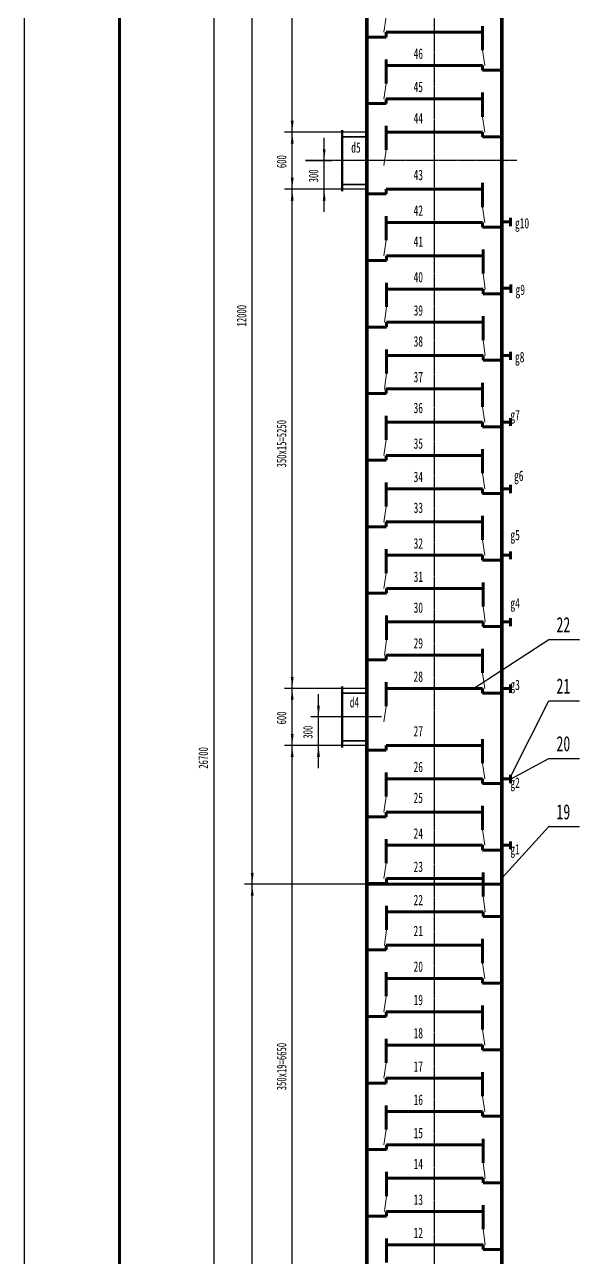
# Model space of a CAD drawing. Header units: millimetres. Extents: x -23892 to 57527, y -540 to 34444.
# Drawn here: x 630 to 6420, y 11298 to 24151 of the extents above; entities that cross this region are included whole.
import ezdxf

# ---------------------------------------------------------------- set-up
doc = ezdxf.new("R2010")
doc.units = ezdxf.units.MM
doc.linetypes.add('EB_DASHDOT', pattern=[39, 30, -3, 3, -3])
doc.layers.get('0').update_dxf_attribs({"lineweight": 0})
for name, color, linetype, lineweight in [('CAXA0', 7, 'Continuous', 70), ('CAXA1', 1, 'EB_DASHDOT', 25), ('CAXA3', 7, 'Continuous', 25), ('CAXA4', 3, 'Continuous', 25)]:
    doc.layers.add(name, color=color, linetype=linetype, lineweight=lineweight)
doc.styles.add('UserTxtStyle1', font='', dxfattribs={"width": 0.667})
doc.styles.add('UserTxtStyle5', font='', dxfattribs={"width": 0.667})
doc.styles.add('标准', font='', dxfattribs={"width": 0.667})
doc.styles.get('UserTxtStyle1').set_extended_font_data('FangSong')
doc.styles.get('UserTxtStyle5').set_extended_font_data('FangSong')
doc.styles.get('标准').set_extended_font_data('FangSong')

msp = doc.modelspace()

# ---------------------------------------------------------------- hatches: boundary and pattern name
at = {"layer": 'CAXA0', "linetype": 'Continuous', "lineweight": 25}
for points in [[(5324.7551, 17230.0636), (5324.633, 17231.6147), (5324.2698, 17233.1275), (5323.6744, 17234.5649), (5322.8615, 17235.8915), (5321.851, 17237.0746), (5320.6679, 17238.085), (5319.3414, 17238.898), (5317.9039, 17239.4934), (5316.3911, 17239.8566), (5314.84, 17239.9786), (5313.289, 17239.8566), (5311.7761, 17239.4934), (5310.3387, 17238.898), (5309.0121, 17238.085), (5307.8291, 17237.0746), (5306.8186, 17235.8915), (5306.0057, 17234.5649), (5305.4103, 17233.1275), (5305.0471, 17231.6147), (5304.925, 17230.0636), (5305.0471, 17228.5126), (5305.4103, 17226.9997), (5306.0057, 17225.5623), (5306.8186, 17224.2357), (5307.8291, 17223.0526), (5309.0121, 17222.0422), (5310.3387, 17221.2293), (5311.7761, 17220.6339), (5313.289, 17220.2707), (5314.84, 17220.1486), (5316.3911, 17220.2707), (5317.9039, 17220.6339), (5319.3414, 17221.2293), (5320.6679, 17222.0422), (5321.851, 17223.0526), (5322.8615, 17224.2357), (5323.6744, 17225.5623), (5324.2698, 17226.9997), (5324.633, 17228.5126)], [(5710.2829, 16309.7886), (5710.1608, 16311.3396), (5709.7976, 16312.8525), (5709.2022, 16314.2899), (5708.3893, 16315.6165), (5707.3788, 16316.7995), (5706.1957, 16317.81), (5704.8692, 16318.6229), (5703.4318, 16319.2183), (5701.9189, 16319.5815), (5700.3678, 16319.7036), (5698.8168, 16319.5815), (5697.3039, 16319.2183), (5695.8665, 16318.6229), (5694.5399, 16317.81), (5693.3569, 16316.7995), (5692.3464, 16315.6165), (5691.5335, 16314.2899), (5690.9381, 16312.8525), (5690.5749, 16311.3396), (5690.4528, 16309.7886), (5690.5749, 16308.2375), (5690.9381, 16306.7247), (5691.5335, 16305.2873), (5692.3464, 16303.9607), (5693.3569, 16302.7776), (5694.5399, 16301.7672), (5695.8665, 16300.9542), (5697.3039, 16300.3588), (5698.8168, 16299.9956), (5700.3678, 16299.8736), (5701.9189, 16299.9956), (5703.4318, 16300.3588), (5704.8692, 16300.9542), (5706.1957, 16301.7672), (5707.3788, 16302.7776), (5708.3893, 16303.9607), (5709.2022, 16305.2873), (5709.7976, 16306.7247), (5710.1608, 16308.2375)], [(5710.2829, 16282.2425), (5710.1608, 16283.7935), (5709.7976, 16285.3064), (5709.2022, 16286.7438), (5708.3893, 16288.0704), (5707.3788, 16289.2535), (5706.1957, 16290.2639), (5704.8692, 16291.0768), (5703.4318, 16291.6722), (5701.9189, 16292.0354), (5700.3678, 16292.1575), (5698.8168, 16292.0354), (5697.3039, 16291.6722), (5695.8665, 16291.0768), (5694.5399, 16290.2639), (5693.3569, 16289.2535), (5692.3464, 16288.0704), (5691.5335, 16286.7438), (5690.9381, 16285.3064), (5690.5749, 16283.7935), (5690.4528, 16282.2425), (5690.5749, 16280.6914), (5690.9381, 16279.1786), (5691.5335, 16277.7412), (5692.3464, 16276.4146), (5693.3569, 16275.2315), (5694.5399, 16274.2211), (5695.8665, 16273.4082), (5697.3039, 16272.8128), (5698.8168, 16272.4496), (5700.3678, 16272.3275), (5701.9189, 16272.4496), (5703.4318, 16272.8128), (5704.8692, 16273.4082), (5706.1957, 16274.2211), (5707.3788, 16275.2315), (5708.3893, 16276.4146), (5709.2022, 16277.7412), (5709.7976, 16279.1786), (5710.1608, 16280.6914)], [(5623.6738, 15253.5645), (5623.5517, 15255.1155), (5623.1885, 15256.6284), (5622.5931, 15258.0658), (5621.7802, 15259.3924), (5620.7698, 15260.5754), (5619.5867, 15261.5859), (5618.2601, 15262.3988), (5616.8227, 15262.9942), (5615.3099, 15263.3574), (5613.7588, 15263.4795), (5612.2078, 15263.3574), (5610.6949, 15262.9942), (5609.2575, 15262.3988), (5607.9309, 15261.5859), (5606.7478, 15260.5754), (5605.7374, 15259.3924), (5604.9245, 15258.0658), (5604.3291, 15256.6284), (5603.9659, 15255.1155), (5603.8438, 15253.5645), (5603.9659, 15252.0134), (5604.3291, 15250.5005), (5604.9245, 15249.0631), (5605.7374, 15247.7366), (5606.7478, 15246.5535), (5607.9309, 15245.543), (5609.2575, 15244.7301), (5610.6949, 15244.1347), (5612.2078, 15243.7715), (5613.7588, 15243.6494), (5615.3099, 15243.7715), (5616.8227, 15244.1347), (5618.2601, 15244.7301), (5619.5867, 15245.543), (5620.7698, 15246.5535), (5621.7802, 15247.7366), (5622.5931, 15249.0631), (5623.1885, 15250.5005), (5623.5517, 15252.0134)]]:
    msp.add_hatch(color=0, dxfattribs=at).paths.add_polyline_path(points, flags=0)
at = {"layer": 'CAXA4', "linetype": 'Continuous', "lineweight": 25}
for points in [[(3422.7841, 23030.3271), (3437.6566, 23149.3072), (3407.9116, 23149.3072)], [(3422.7841, 23030.3271), (3437.6566, 22911.3469), (3407.9116, 22911.3469)], [(3756.7973, 22732.8977), (3771.6698, 22851.8779), (3741.9248, 22851.8779)], [(3422.7841, 22435.4461), (3437.6566, 22554.4262), (3407.9116, 22554.4262)], [(3422.7841, 22435.4461), (3437.6566, 22316.4659), (3407.9116, 22316.4659)], [(3756.7973, 22435.4461), (3771.6698, 22316.4659), (3741.9248, 22316.4659)], [(3422.7841, 17230.0636), (3437.6566, 17349.0438), (3407.9116, 17349.0438)], [(3422.7841, 17230.0636), (3437.6566, 17111.0834), (3407.9116, 17111.0834)], [(3696.968, 16932.6132), (3711.8405, 17051.5934), (3682.0955, 17051.5934)], [(3422.7841, 16635.1628), (3437.6566, 16754.1429), (3407.9116, 16754.1429)], [(3422.7841, 16635.1628), (3437.6566, 16516.1826), (3407.9116, 16516.1826)], [(3696.968, 16635.1628), (3711.8405, 16516.1826), (3682.0955, 16516.1826)], [(3005.5136, 15187.5707), (3020.3861, 15306.5509), (2990.641, 15306.5509)], [(3005.5136, 15187.5707), (3020.3861, 15068.5905), (2990.641, 15068.5905)]]:
    msp.add_hatch(color=3, dxfattribs=at).paths.add_polyline_path(points, flags=0)

# ---------------------------------------------------------------- linework, layer by layer
at = {"color": 2}
for p, q in [((4402.1441, 24232.2361), (4379.5718, 24071.2662)), ((5409.5095, 23885.2106), (5432.0818, 23724.2407)), ((4402.1441, 23538.1851), (4379.5718, 23377.2152)), ((5409.5095, 23191.1596), (5432.0818, 23030.1897)), ((4402.1441, 22844.1341), (4379.5718, 22683.1642)), ((5409.5095, 22249.2531), (5432.0818, 22088.2831)), ((4402.1441, 21902.2276), (4379.5718, 21741.2577)), ((5415.4585, 21555.2021), (5438.0308, 21394.2322)), ((4408.0931, 21208.1766), (4385.5208, 21047.2067)), ((5415.4585, 20861.1511), (5438.0308, 20700.1812)), ((4408.0931, 20514.1256), (4385.5208, 20353.1557)), ((5409.5095, 20167.1001), (5432.0818, 20006.1302)), ((4402.1441, 19820.0746), (4379.5718, 19659.1047)), ((5409.5095, 19473.0491), (5432.0818, 19312.0792)), ((4402.1441, 19126.0236), (4379.5718, 18965.0537)), ((5409.5095, 18778.9981), (5432.0818, 18618.0282)), ((4402.1441, 18431.9726), (4379.5718, 18271.0027)), ((5415.4585, 18084.9471), (5438.0308, 17923.9772)), ((4408.0931, 17737.9216), (4385.5208, 17576.9517)), ((5409.5095, 17390.8961), (5432.0818, 17229.9262)), ((4402.1441, 17043.8706), (4379.5718, 16882.9007)), ((5409.5095, 16448.9698), (5432.0818, 16287.9999)), ((4402.1441, 16101.9443), (4379.5718, 15940.9744)), ((5409.5095, 15754.9188), (5432.0818, 15593.9489)), ((4402.1441, 15407.8933), (4379.5718, 15246.9234)), ((5415.4585, 15060.8678), (5438.0308, 14899.8979)), ((4408.0931, 14713.8423), (4385.5208, 14552.8724)), ((5409.5095, 14366.8168), (5432.0818, 14205.8469)), ((4402.1441, 14019.7913), (4379.5718, 13858.8214)), ((5409.5095, 13672.7658), (5432.0818, 13511.7959)), ((4402.1441, 13325.7403), (4379.5718, 13164.7704)), ((5409.5095, 12978.7148), (5432.0818, 12817.7449)), ((4402.1441, 12631.6893), (4379.5718, 12470.7194)), ((5415.4585, 12284.6638), (5438.0308, 12123.6939)), ((4408.0931, 11937.6384), (4385.5208, 11776.6684)), ((5415.4585, 11590.6129), (5438.0308, 11429.6429))]:
    msp.add_line(p, q, dxfattribs=at)
at = {"layer": 'CAXA0', "linetype": 'Continuous', "lineweight": 70}
msp.add_line((1621.9579, -143.159), (1621.9579, 32417.7475), dxfattribs=at)
at = {"layer": 'CAXA0', "color": 2, "linetype": 'Continuous', "lineweight": 70}
for p, q in [((4402.1441, 24071.4036), (4897.8948, 24071.4036)), ((4402.1441, 24021.8285), (4402.1441, 24071.4036)), ((5409.5095, 24071.4036), (4897.8948, 24071.4036)), ((5409.5095, 23885.2106), (5409.5095, 24135.8512)), ((4203.8438, 24021.8285), (4402.1441, 24021.8285)), ((4402.1441, 23538.1851), (4402.1441, 23788.8257)), ((4402.1441, 23724.3781), (4913.7588, 23724.3781)), ((5409.5095, 23724.3781), (4913.7588, 23724.3781)), ((5409.5095, 23674.803), (5409.5095, 23724.3781)), ((5607.8098, 23674.803), (5409.5095, 23674.803)), ((5409.5095, 23191.1596), (5409.5095, 23441.8002)), ((4203.8438, 23327.7775), (4402.1441, 23327.7775)), ((4402.1441, 23377.3526), (4897.8948, 23377.3526)), ((4402.1441, 23327.7775), (4402.1441, 23377.3526)), ((5409.5095, 23377.3526), (4897.8948, 23377.3526)), ((4402.1441, 22844.1341), (4402.1441, 23094.7747)), ((4402.1441, 23030.3271), (4913.7588, 23030.3271)), ((5409.5095, 23030.3271), (4913.7588, 23030.3271)), ((5409.5095, 22980.752), (5409.5095, 23030.3271)), ((5607.8098, 22980.752), (5409.5095, 22980.752)), ((5409.5095, 22249.2531), (5409.5095, 22499.8936)), ((4203.8438, 22385.871), (4402.1441, 22385.871)), ((4402.1441, 22435.4461), (4897.8948, 22435.4461)), ((4402.1441, 22385.871), (4402.1441, 22435.4461)), ((5409.5095, 22435.4461), (4897.8948, 22435.4461)), ((4402.1441, 21902.2276), (4402.1441, 22152.8681)), ((4402.1441, 22088.4206), (4913.7588, 22088.4206)), ((5409.5095, 22088.4206), (4913.7588, 22088.4206)), ((5409.5095, 22038.8455), (5409.5095, 22088.4206)), ((5607.8098, 22038.8455), (5409.5095, 22038.8455)), ((4408.0931, 21741.3951), (4903.8438, 21741.3951)), ((4408.0931, 21691.82), (4408.0931, 21741.3951)), ((5415.4585, 21741.3951), (4903.8438, 21741.3951)), ((5415.4585, 21555.2021), (5415.4585, 21805.8427)), ((4209.7928, 21691.82), (4408.0931, 21691.82)), ((4408.0931, 21208.1766), (4408.0931, 21458.8172)), ((4408.0931, 21394.3696), (4919.7078, 21394.3696)), ((5415.4585, 21394.3696), (4919.7078, 21394.3696)), ((5415.4585, 21344.7945), (5415.4585, 21394.3696)), ((5613.7588, 21344.7945), (5415.4585, 21344.7945)), ((5415.4585, 20861.1511), (5415.4585, 21111.7917)), ((4209.7928, 20997.769), (4408.0931, 20997.769)), ((4408.0931, 21047.3441), (4903.8438, 21047.3441)), ((4408.0931, 20997.769), (4408.0931, 21047.3441)), ((5415.4585, 21047.3441), (4903.8438, 21047.3441)), ((4408.0931, 20514.1256), (4408.0931, 20764.7662)), ((4408.0931, 20700.3186), (4919.7078, 20700.3186)), ((5415.4585, 20700.3186), (4919.7078, 20700.3186)), ((5415.4585, 20650.7435), (5415.4585, 20700.3186)), ((5613.7588, 20650.7435), (5415.4585, 20650.7435)), ((4402.1441, 20353.2931), (4897.8948, 20353.2931)), ((4402.1441, 20303.718), (4402.1441, 20353.2931)), ((5409.5095, 20353.2931), (4897.8948, 20353.2931)), ((5409.5095, 20167.1001), (5409.5095, 20417.7407)), ((4203.8438, 20303.718), (4402.1441, 20303.718)), ((4402.1441, 19820.0746), (4402.1441, 20070.7152)), ((4402.1441, 20006.2676), (4913.7588, 20006.2676)), ((5409.5095, 20006.2676), (4913.7588, 20006.2676)), ((5409.5095, 19956.6925), (5409.5095, 20006.2676)), ((5607.8098, 19956.6925), (5409.5095, 19956.6925)), ((5409.5095, 19473.0491), (5409.5095, 19723.6897)), ((4203.8438, 19609.667), (4402.1441, 19609.667)), ((4402.1441, 19659.2421), (4897.8948, 19659.2421)), ((4402.1441, 19609.667), (4402.1441, 19659.2421)), ((5409.5095, 19659.2421), (4897.8948, 19659.2421)), ((4402.1441, 19126.0236), (4402.1441, 19376.6642)), ((4402.1441, 19312.2166), (4913.7588, 19312.2166)), ((5409.5095, 19312.2166), (4913.7588, 19312.2166)), ((5409.5095, 19262.6415), (5409.5095, 19312.2166)), ((5607.8098, 19262.6415), (5409.5095, 19262.6415)), ((5409.5095, 18778.9981), (5409.5095, 19029.6387)), ((4203.8438, 18915.616), (4402.1441, 18915.616)), ((4402.1441, 18965.1911), (4897.8948, 18965.1911)), ((4402.1441, 18915.616), (4402.1441, 18965.1911)), ((5409.5095, 18965.1911), (4897.8948, 18965.1911)), ((4402.1441, 18431.9726), (4402.1441, 18682.6132)), ((4402.1441, 18618.1656), (4913.7588, 18618.1656)), ((5409.5095, 18618.1656), (4913.7588, 18618.1656)), ((5409.5095, 18568.5905), (5409.5095, 18618.1656)), ((5607.8098, 18568.5905), (5409.5095, 18568.5905)), ((4408.0931, 18271.1401), (4903.8438, 18271.1401)), ((4408.0931, 18221.565), (4408.0931, 18271.1401)), ((5415.4585, 18271.1401), (4903.8438, 18271.1401)), ((5415.4585, 18084.9471), (5415.4585, 18335.5877)), ((4209.7928, 18221.565), (4408.0931, 18221.565)), ((4408.0931, 17737.9216), (4408.0931, 17988.5622)), ((4408.0931, 17924.1146), (4919.7078, 17924.1146)), ((5415.4585, 17924.1146), (4919.7078, 17924.1146)), ((5415.4585, 17874.5395), (5415.4585, 17924.1146)), ((5613.7588, 17874.5395), (5415.4585, 17874.5395)), ((5409.5095, 17390.8961), (5409.5095, 17641.5367)), ((4203.8438, 17527.514), (4402.1441, 17527.514)), ((4402.1441, 17577.0891), (4897.8948, 17577.0891)), ((4402.1441, 17527.514), (4402.1441, 17577.0891)), ((5409.5095, 17577.0891), (4897.8948, 17577.0891)), ((4402.1441, 17043.8706), (4402.1441, 17294.5112)), ((4402.1441, 17230.0636), (4913.7588, 17230.0636)), ((5409.5095, 17230.0636), (4913.7588, 17230.0636)), ((5409.5095, 17180.4885), (5409.5095, 17230.0636)), ((5607.8098, 17180.4885), (5409.5095, 17180.4885)), ((4203.8438, 16585.5877), (4402.1441, 16585.5877)), ((4402.1441, 16635.1628), (4897.8948, 16635.1628)), ((4402.1441, 16585.5877), (4402.1441, 16635.1628)), ((5409.5095, 16635.1628), (4897.8948, 16635.1628)), ((5409.5095, 16448.9698), (5409.5095, 16699.6104)), ((4402.1441, 16101.9443), (4402.1441, 16352.5849)), ((4402.1441, 16288.1373), (4913.7588, 16288.1373)), ((5409.5095, 16288.1373), (4913.7588, 16288.1373)), ((5409.5095, 16238.5622), (5409.5095, 16288.1373)), ((5607.8098, 16238.5622), (5409.5095, 16238.5622)), ((4402.1441, 15941.1118), (4897.8948, 15941.1118)), ((4402.1441, 15891.5367), (4402.1441, 15941.1118)), ((5409.5095, 15941.1118), (4897.8948, 15941.1118)), ((5409.5095, 15754.9188), (5409.5095, 16005.5594)), ((4203.8438, 15891.5367), (4402.1441, 15891.5367)), ((4402.1441, 15407.8933), (4402.1441, 15658.5339)), ((4402.1441, 15594.0863), (4913.7588, 15594.0863)), ((5409.5095, 15594.0863), (4913.7588, 15594.0863)), ((5409.5095, 15544.5112), (5409.5095, 15594.0863)), ((5607.8098, 15544.5112), (5409.5095, 15544.5112)), ((5415.4585, 15060.8678), (5415.4585, 15311.5084)), ((4209.7928, 15197.4857), (4408.0931, 15197.4857)), ((4408.0931, 15247.0608), (4903.8438, 15247.0608)), ((4408.0931, 15197.4857), (4408.0931, 15247.0608)), ((5415.4585, 15247.0608), (4903.8438, 15247.0608)), ((4408.0931, 14713.8423), (4408.0931, 14964.4829)), ((4408.0931, 14900.0353), (4919.7078, 14900.0353)), ((5415.4585, 14900.0353), (4919.7078, 14900.0353)), ((5415.4585, 14850.4602), (5415.4585, 14900.0353)), ((5613.7588, 14850.4602), (5415.4585, 14850.4602)), ((4402.1441, 14553.0098), (4897.8948, 14553.0098)), ((4402.1441, 14503.4347), (4402.1441, 14553.0098)), ((5409.5095, 14553.0098), (4897.8948, 14553.0098)), ((5409.5095, 14366.8168), (5409.5095, 14617.4574)), ((4203.8438, 14503.4347), (4402.1441, 14503.4347)), ((4402.1441, 14019.7913), (4402.1441, 14270.4319)), ((4402.1441, 14205.9843), (4913.7588, 14205.9843)), ((5409.5095, 14205.9843), (4913.7588, 14205.9843)), ((5409.5095, 14156.4092), (5409.5095, 14205.9843)), ((5607.8098, 14156.4092), (5409.5095, 14156.4092)), ((5409.5095, 13672.7658), (5409.5095, 13923.4064)), ((4203.8438, 13809.3837), (4402.1441, 13809.3837)), ((4402.1441, 13858.9588), (4897.8948, 13858.9588)), ((4402.1441, 13809.3837), (4402.1441, 13858.9588)), ((5409.5095, 13858.9588), (4897.8948, 13858.9588)), ((4402.1441, 13325.7403), (4402.1441, 13576.3809)), ((4402.1441, 13511.9333), (4913.7588, 13511.9333)), ((5409.5095, 13511.9333), (4913.7588, 13511.9333)), ((5409.5095, 13462.3582), (5409.5095, 13511.9333)), ((5607.8098, 13462.3582), (5409.5095, 13462.3582)), ((4203.8438, 13115.3327), (4402.1441, 13115.3327)), ((4402.1441, 13164.9078), (4897.8948, 13164.9078)), ((4402.1441, 13115.3327), (4402.1441, 13164.9078)), ((5409.5095, 13164.9078), (4897.8948, 13164.9078)), ((5409.5095, 12978.7148), (5409.5095, 13229.3554)), ((4402.1441, 12631.6893), (4402.1441, 12882.3299)), ((4402.1441, 12817.8823), (4913.7588, 12817.8823)), ((5409.5095, 12817.8823), (4913.7588, 12817.8823)), ((5409.5095, 12768.3072), (5409.5095, 12817.8823)), ((5607.8098, 12768.3072), (5409.5095, 12768.3072)), ((4408.0931, 12470.8568), (4903.8438, 12470.8568)), ((4408.0931, 12421.2817), (4408.0931, 12470.8568)), ((5415.4585, 12470.8568), (4903.8438, 12470.8568)), ((5415.4585, 12284.6638), (5415.4585, 12535.3044)), ((4209.7928, 12421.2817), (4408.0931, 12421.2817)), ((4408.0931, 11937.6384), (4408.0931, 12188.2789)), ((4408.0931, 12123.8313), (4919.7078, 12123.8313)), ((5415.4585, 12123.8313), (4919.7078, 12123.8313)), ((5415.4585, 12074.2563), (5415.4585, 12123.8313)), ((5613.7588, 12074.2563), (5415.4585, 12074.2563)), ((5415.4585, 11590.6129), (5415.4585, 11841.2534)), ((4209.7928, 11727.2308), (4408.0931, 11727.2308)), ((4408.0931, 11776.8058), (4903.8438, 11776.8058)), ((4408.0931, 11727.2308), (4408.0931, 11776.8058)), ((5415.4585, 11776.8058), (4903.8438, 11776.8058)), ((4408.0931, 11243.5874), (4408.0931, 11494.2279)), ((4408.0931, 11429.7803), (4919.7078, 11429.7803)), ((5415.4585, 11429.7803), (4919.7078, 11429.7803)), ((5415.4585, 11380.2053), (5415.4585, 11429.7803)), ((5613.7588, 11380.2053), (5415.4585, 11380.2053))]:
    msp.add_line(p, q, dxfattribs=at)
at = {"layer": 'CAXA0', "linetype": 'Continuous', "lineweight": 35}
for p, q in [((3940.1237, 23050.8617), (3940.1237, 22414.9734)), ((3948.8651, 23050.8617), (3948.8651, 22414.9734)), ((4197.8948, 22980.7929), (3948.8651, 22980.7929)), ((4197.8948, 22485.0422), (3948.8651, 22485.0422)), ((3940.1237, 17250.5573), (3940.1237, 16614.669)), ((3948.8651, 17250.5573), (3948.8651, 16614.669)), ((4197.8948, 17180.4885), (3948.8651, 17180.4885)), ((4197.8948, 16684.7378), (3948.8651, 16684.7378))]:
    msp.add_line(p, q, dxfattribs=at)
at = {"layer": 'CAXA0', "color": 0, "linetype": 'Continuous', "lineweight": 25}
for p, q in [((5314.84, 17230.0636), (6102.6866, 17739.0529)), ((6102.6866, 17739.0529), (6419.967, 17739.0529)), ((5700.3678, 16309.7886), (6102.6866, 17099.5115)), ((6102.6866, 17099.5115), (6419.967, 17099.5115)), ((5700.3678, 16282.2425), (6102.6866, 16499.0082)), ((6102.6866, 16499.0082), (6419.967, 16499.0082)), ((5613.7588, 15253.5645), (6102.6866, 15788.6306)), ((6102.6866, 15788.6306), (6419.967, 15788.6306))]:
    msp.add_line(p, q, dxfattribs=at)
at = {"layer": 'CAXA1', "color": 1, "linetype": 'EB_DASHDOT', "lineweight": 25}
for p, q in [((4905.8268, 29939.7841), (4905.8268, 3086.4182)), ((5767.5421, 22732.8977), (3560.2872, 22732.8977)), ((4353.7045, 16932.6132), (3732.0485, 16932.6132))]:
    msp.add_line(p, q, dxfattribs=at)
at = {"layer": 'CAXA3', "linetype": 'Continuous', "lineweight": 25}
msp.add_line((630.4565, -539.7596), (630.4565, 32814.3481), dxfattribs=at)
at = {"layer": 'CAXA3', "linetype": 'Continuous', "lineweight": 100}
for p, q in [((4197.8948, 27085.5877), (4197.8948, 7273.4303)), ((4205.8268, 27085.5877), (4205.8268, 7273.4303)), ((5605.8268, 27085.5877), (5605.8268, 7293.9502)), ((5613.7588, 27085.5877), (5613.7588, 7293.9502)), ((5700.3678, 22135.8401), (5700.3678, 22056.1458)), ((5700.3678, 22129.9453), (5700.3678, 22050.2511)), ((5613.7588, 22095.993), (5700.3678, 22095.993)), ((5619.7078, 21401.942), (5706.3169, 21401.942)), ((5706.3169, 21441.7891), (5706.3169, 21362.0948)), ((5706.3169, 21435.8944), (5706.3169, 21356.2001)), ((5613.7588, 20700.3186), (5700.3678, 20700.3186)), ((5700.3678, 20740.1657), (5700.3678, 20660.4714)), ((5700.3678, 20734.2709), (5700.3678, 20654.5767)), ((5613.7588, 20006.2676), (5700.3678, 20006.2676)), ((5700.3678, 20046.1147), (5700.3678, 19966.4204)), ((5613.7588, 19312.2166), (5700.3678, 19312.2166)), ((5700.3678, 19352.0637), (5700.3678, 19272.3694)), ((5700.3678, 19346.169), (5700.3678, 19266.4747)), ((5700.3678, 18658.0127), (5700.3678, 18578.3185)), ((5613.7588, 18618.1656), (5700.3678, 18618.1656)), ((5613.7588, 17924.1146), (5700.3678, 17924.1146)), ((5700.3678, 17963.9617), (5700.3678, 17884.2675)), ((5700.3678, 17958.067), (5700.3678, 17878.3727)), ((5613.7588, 17230.0636), (5700.3678, 17230.0636)), ((5700.3678, 17269.9108), (5700.3678, 17190.2165)), ((5700.3678, 17264.016), (5700.3678, 17184.3217)), ((5700.3678, 16327.9844), (5700.3678, 16248.2901)), ((5700.3678, 16288.1373), (5599.8778, 16288.1373)), ((5700.3678, 16322.0896), (5700.3678, 16242.3954)), ((5700.3678, 15594.0863), (5599.8778, 15594.0863)), ((5700.3678, 15633.9334), (5700.3678, 15554.2391)), ((4197.8948, 15187.5707), (5613.7588, 15187.5707))]:
    msp.add_line(p, q, dxfattribs=at)
at = {"layer": 'CAXA4', "color": 3, "linetype": 'Continuous', "lineweight": 25}
for p, q in [((2605.9996, 29762.6366), (2605.9996, 3289.5537)), ((3422.7841, 23030.3271), (3422.7841, 28582.735)), ((3005.5136, 15187.5707), (3005.5136, 27085.5877)), ((4197.8948, 23030.3271), (3343.464, 23030.3271)), ((4197.8948, 23030.3271), (3343.464, 23030.3271)), ((3422.7841, 22435.4461), (3422.7841, 23030.3271)), ((3756.7973, 22197.4857), (3756.7973, 22970.8581)), ((3560.2872, 22732.8977), (3836.1174, 22732.8977)), ((4197.8948, 22435.4461), (3343.464, 22435.4461)), ((4197.8948, 22435.4461), (3343.464, 22435.4461)), ((3422.7841, 17230.0636), (3422.7841, 22435.4461)), ((4197.8948, 22435.4461), (3677.4772, 22435.4461)), ((4197.8948, 17230.0636), (3343.464, 17230.0636)), ((4197.8948, 17230.0636), (3343.464, 17230.0636)), ((3422.7841, 16635.1628), (3422.7841, 17230.0636)), ((3696.968, 16397.2024), (3696.968, 17170.5735)), ((4353.7045, 16932.6132), (3617.6479, 16932.6132)), ((4197.8948, 16635.1628), (3343.464, 16635.1628)), ((4197.8948, 16635.1628), (3343.464, 16635.1628)), ((3422.7841, 10041.6783), (3422.7841, 16635.1628)), ((4197.8948, 16635.1628), (3617.6479, 16635.1628)), ((5613.7588, 15187.5707), (2926.1935, 15187.5707)), ((4197.8948, 15187.5707), (2926.1935, 15187.5707)), ((3005.5136, 3289.5537), (3005.5136, 15187.5707))]:
    msp.add_line(p, q, dxfattribs=at)

# ---------------------------------------------------------------- texts
at = {"layer": 'CAXA0', "color": 0, "linetype": 'Continuous', "lineweight": 25, "char_height": 158.640227, "attachment_point": 1, "style": 'UserTxtStyle5'}
for s, insert in [('\\fFangSong_GB2312|b0|i0|p34;22', (6180.9129, 17973.419)), ('\\fFangSong_GB2312|b0|i0|p34;21', (6180.9129, 17333.8777)), ('\\fFangSong_GB2312|b0|i0|p34;20', (6180.9129, 16733.3743)), ('\\fFangSong_GB2312|b0|i0|p34;19', (6180.9129, 16022.9967))]:
    msp.add_mtext(s, dxfattribs=dict(at, insert=insert))
at = {"layer": 'CAXA4', "color": 3, "lineweight": 25, "style": 'UserTxtStyle1', "width": 0.667}
for s, p in [('46', (4689.5503, 23793.7853)), ('45', (4689.5503, 23446.7598)), ('44', (4689.5503, 23121.0552)), ('d5', (4039.3321, 22816.0504)), ('43', (4689.5503, 22529.4177)), ('42', (4689.5503, 22157.8079)), ('g10', (5748.0602, 22025.6301)), ('41', (4689.5503, 21835.3667)), ('40', (4689.5503, 21463.757)), ('g9', (5754.0092, 21331.5791)), ('39', (4689.5503, 21116.7315)), ('38', (4689.5503, 20794.2902)), ('g8', (5748.0602, 20629.9557)), ('37', (4689.5503, 20422.6805)), ('36', (4689.5503, 20100.2392)), ('g7', (5700.3678, 20025.4684)), ('35', (4689.5503, 19728.6295)), ('34', (4689.5503, 19381.604)), ('g6', (5738.3124, 19393.3538)), ('33', (4689.5503, 19059.1627)), ('32', (4689.5503, 18687.553)), ('g5', (5700.3678, 18774.5394)), ('31', (4689.5503, 18340.5275)), ('30', (4689.5503, 18018.0863)), ('g4', (5700.3678, 18064.2158)), ('29', (4689.5503, 17646.4765)), ('28', (4689.5503, 17299.451)), ('g3', (5700.3678, 17212.6614)), ('d4', (4023.443, 17031.3919)), ('27', (4689.5503, 16729.1344)), ('26', (4689.5503, 16357.5247)), ('g2', (5700.3678, 16192.5091)), ('25', (4689.5503, 16035.0834)), ('24', (4689.5503, 15663.4737)), ('g1', (5700.3678, 15498.4581)), ('23', (4689.5503, 15316.4482)), ('22', (4689.5503, 14969.4227)), ('21', (4689.5503, 14646.9814)), ('20', (4689.5503, 14275.3717)), ('19', (4689.5503, 13928.3462)), ('18', (4689.5503, 13581.3207)), ('17', (4689.5503, 13234.2952)), ('16', (4689.5503, 12887.2697)), ('15', (4689.5503, 12540.2442)), ('14', (4689.5503, 12217.803)), ('13', (4689.5503, 11846.1932)), ('12', (4689.5503, 11499.1677))]:
    msp.add_text(s, height=108.56941, dxfattribs=at).set_placement(p)
at = {"layer": 'CAXA4', "color": 3, "lineweight": 25, "style": '标准', "width": 0.667}
for s, height, p in [('600', 99.15014, (3361.311, 22655.0199)), ('300', 99.15014, (3695.3242, 22506.3053)), ('12000', 99.15014, (2944.0405, 21003.4964)), ('350x15=5250', 99.150142, (3361.311, 19534.0233)), ('600', 99.15014, (3361.311, 16854.7466)), ('300', 99.15014, (3635.4949, 16706.0214)), ('26700', 99.15014, (2544.5265, 16393.0119)), ('350x19=6650', 99.150142, (3361.311, 13039.6891))]:
    msp.add_text(s, height=height, rotation=90, dxfattribs=at).set_placement(p)

doc.saveas('drawing.dxf')
